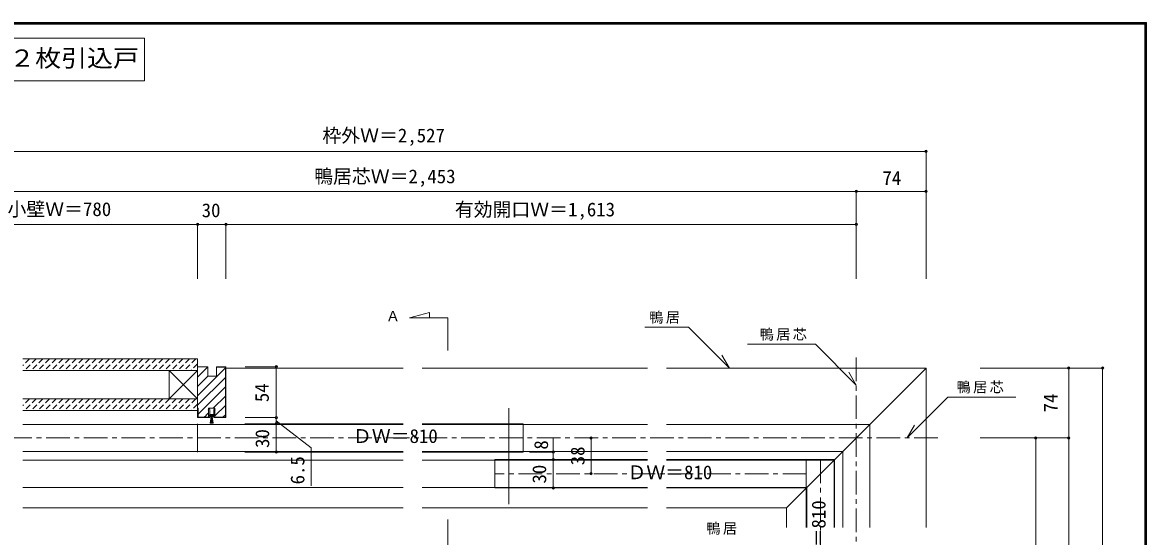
# Model space of a CAD drawing. Units: millimetres, scale not verified. Extents: x -957 to 993, y -689 to 708.
# Drawn here: x -198 to 993, y 163 to 708 of the extents above; entities that cross this region are included whole.
import ezdxf
from ezdxf.enums import TextEntityAlignment as Align

# ---------------------------------------------------------------- set-up
doc = ezdxf.new("R2010")
doc.units = ezdxf.units.MM
doc.header["$LTSCALE"] = 5
doc.header["$PDMODE"] = 32
doc.header["$PDSIZE"] = 2.5
doc.linetypes.add('CHAIN1', pattern=[8, 5, -1, 1, -1])
doc.linetypes.add('DASHED1', pattern=[1.8, 1.2, -0.6])
for name, color, linetype, lineweight in [('0-6_扉', 7, 'Continuous', 9), ('0-A_文字', 7, 'Continuous', 9), ('0-B_寸法', 7, 'Continuous', 9), ('F-1_枠', 6, 'Continuous', 9)]:
    doc.layers.add(name, color=color, linetype=linetype, lineweight=lineweight)
doc.styles.add('ＭＳ ゴシック', font='')
doc.styles.get('ＭＳ ゴシック').set_extended_font_data('MS Gothic')

# ---------------------------------------------------------------- blocks, each defined once
blk = doc.blocks.new('4')
at = {"layer": '0-A_文字'}
for p, q in [((-16.5, 3.83), (-16.5, 12.33)), ((-11, 5.33), (-11, 8.83)), ((-11, 8.83), (11, 8.83)), ((-7.5, 43.83), (7.5, 43.83)), ((-7.5, 43.83), (-2.5, 8.83)), ((-3.75, 43.83), (-1.25, 8.83)), ((0, 43.83), (0, 8.83)), ((3.75, 43.83), (1.25, 8.83)), ((2.5, 8.83), (7.5, 43.83)), ((16.5, 12.33), (16.5, 3.83))]:
    blk.add_line(p, q, dxfattribs=at)
for points in [[(-15, 13.83), (-11.5, 13.83), (-9, 8.83), (-11.5, 8.83), (-11.5, 3.83), (-2.5, 3.83)], [(-11, 5.33), (11, 5.33), (11, 8.83)], [(2.5, 3.83), (11.5, 3.83), (11.5, 8.83), (9, 8.83), (11.5, 13.83), (15, 13.83)], [(-15.44, -33.59), (-18, -24.67), (-16.5, -24.67), (-16.5, -1.17)], [(0, -2.17), (-10.5, -2.17), (-10.5, -24.67), (-12.54, -33.51)], [(12.54, -33.51), (10.5, -24.67), (10.5, -2.17), (0, -2.17)], [(16.5, -1.17), (16.5, -24.67), (18, -24.67), (15.44, -33.59)]]:
    blk.add_lwpolyline(points, dxfattribs=at)
for centre, radius, start, end in [((-15, 12.33), 1.5, 90, 180), ((-17.83, 1.33), 2.83, 0, 61.92751), ((-17.83, 1.33), 2.83, 298.07249, 0), ((0, 2.49), 2.83, 90, 151.92751), ((0, 2.49), 2.83, 28.07249, 90), ((15, 12.33), 1.5, 0, 90), ((17.83, 1.33), 2.83, 118.07249, 180), ((17.83, 1.33), 2.83, 180, 241.92751), ((-14, -33.17), 1.5, 196.01316, 347.0113), ((14, -33.17), 1.5, 192.9887, 343.98684)]:
    blk.add_arc(centre, radius, start, end, dxfattribs=at)

msp = doc.modelspace()

# ---------------------------------------------------------------- linework, layer by layer
at = {"layer": '0-6_扉'}
msp.add_line((632.249, 244.31), (632.249, 214.31), dxfattribs=at)
at = {"layer": '0-B_寸法'}
for p, q in [((-936.448, 645.897), (-69.048, 645.897)), ((211.685, 394.446), (233.021, 400.163)), ((252.423, 394.446), (211.685, 394.446)), ((233.021, 400.163), (233.021, 394.446)), ((252.423, 394.446), (252.423, 359.824)), ((507.473, 384.584), (461.302, 384.584)), ((507.473, 384.584), (550.747, 341.31)), ((641.975, 366.545), (569.98, 366.545)), ((-198.047, 351.31), (-12.751, 351.31)), ((-12.751, 351.31), (-12.751, 338.81)), ((550.747, 341.31), (542.86, 354.97)), ((-198.047, 338.81), (-12.751, 338.81)), ((-42.751, 338.81), (-42.751, 308.81)), ((-42.751, 338.81), (-12.751, 308.81)), ((-12.751, 338.81), (-42.751, 308.81)), ((-12.751, 288.81), (-12.751, 342.81)), ((-1.751, 342.81), (-12.751, 342.81)), ((-1.751, 342.73), (-12.751, 331.73)), ((16.749, 341.431), (-12.751, 311.931)), ((-1.751, 342.81), (-1.751, 332.81)), ((7.249, 342.81), (17.249, 342.81)), ((7.249, 342.31), (16.749, 342.31)), ((16.749, 289.31), (16.749, 342.31)), ((17.249, 288.81), (17.249, 342.81)), ((17.249, 341.31), (205.222, 341.31)), ((70.599, 342.81), (37.591, 342.81)), ((70.599, 342.81), (37.591, 342.81)), ((70.599, 342.81), (70.599, 288.81)), ((225.222, 341.31), (464.104, 341.31)), ((484.104, 341.31), (759.249, 341.31)), ((759.249, 341.31), (611.249, 193.31)), ((759.249, 172.283), (759.249, 341.31)), ((-1.751, 332.831), (-12.751, 321.831)), ((16.749, 331.532), (-12.751, 302.032)), ((16.749, 321.632), (-12.251, 292.632)), ((16.749, 311.733), (3.826, 298.81)), ((782.346, 310.584), (739.073, 267.31)), ((782.346, 310.584), (854.342, 310.584)), ((-198.047, 308.81), (-12.751, 308.81)), ((-12.751, 296.31), (-12.751, 308.81)), ((-12.251, 298.81), (-12.751, 298.81)), ((-12.251, 298.81), (-12.251, 289.31)), ((-1.201, 298.81), (-1.201, 288.81)), ((-1.201, 298.81), (5.699, 298.81)), ((16.749, 301.833), (5.699, 290.783)), ((5.699, 288.81), (5.699, 298.81)), ((317.249, 196.945), (317.249, 298.906)), ((-198.047, 296.31), (-12.751, 296.31)), ((-1.201, 288.81), (-12.751, 288.81)), ((-1.201, 289.31), (-12.251, 289.31)), ((-3.751, 291.233), (-5.674, 289.31)), ((-1.201, 293.783), (-3.674, 291.31)), ((5.699, 289.31), (16.749, 289.31)), ((5.699, 288.81), (17.249, 288.81)), ((16.749, 291.934), (14.125, 289.31)), ((70.599, 288.81), (37.591, 288.81)), ((70.599, 288.81), (70.599, 282.31)), ((205.222, 281.71), (-198.047, 281.71)), ((-12.751, 282.31), (-12.751, 252.31)), ((37.249, 282.31), (205.222, 282.31)), ((70.599, 282.31), (37.591, 282.31)), ((70.599, 282.31), (70.599, 252.31)), ((225.222, 282.31), (332.249, 282.31)), ((464.104, 281.71), (225.222, 281.71)), ((332.249, 252.31), (332.249, 282.31)), ((699.649, 281.71), (484.104, 281.71)), ((699.649, 281.71), (699.649, 172.283)), ((739.073, 267.31), (746.959, 280.97)), ((364.23, 267.731), (364.23, 244.31)), ((205.222, 252.91), (-198.047, 252.91)), ((37.249, 252.31), (205.222, 252.31)), ((70.599, 252.31), (37.591, 252.31)), ((464.104, 252.91), (225.222, 252.91)), ((225.222, 252.31), (332.249, 252.31)), ((364.23, 252.31), (338.902, 252.31)), ((670.849, 252.91), (484.104, 252.91)), ((670.849, 252.91), (670.849, 172.283)), ((205.222, 243.71), (-198.047, 243.71)), ((464.104, 243.71), (225.222, 243.71)), ((302.249, 214.31), (302.249, 244.31)), ((464.104, 244.31), (302.249, 244.31)), ((364.23, 244.31), (346.853, 244.31)), ((364.23, 244.31), (364.23, 214.31)), ((662.249, 244.31), (484.104, 244.31)), ((661.649, 243.71), (484.104, 243.71)), ((661.649, 243.71), (661.649, 172.283)), ((662.249, 244.31), (662.249, 172.283)), ((205.222, 214.91), (-198.047, 214.91)), ((464.104, 214.91), (225.222, 214.91)), ((632.849, 214.91), (484.104, 214.91)), ((632.849, 214.91), (632.849, 172.283)), ((464.104, 214.31), (302.249, 214.31)), ((364.23, 214.31), (346.853, 214.31)), ((632.249, 214.31), (484.104, 214.31)), ((632.249, 214.31), (632.249, 172.283)), ((-198.047, 193.31), (205.222, 193.31)), ((225.222, 193.31), (464.104, 193.31)), ((484.104, 193.31), (611.249, 193.31)), ((611.249, 172.283), (611.249, 193.31))]:
    msp.add_line(p, q, dxfattribs=at)
at = {"layer": '0-B_寸法', "color": 4}
for p, q in [((-342.751, 570.972), (759.249, 570.972)), ((759.249, 570.972), (759.249, 528.626)), ((685.249, 528.626), (685.249, 493.626)), ((685.249, 528.626), (685.249, 460.823)), ((685.249, 528.626), (759.249, 528.626)), ((759.249, 528.626), (759.249, 435.758)), ((-342.751, 493.626), (-12.751, 493.626)), ((-12.751, 493.626), (-12.751, 435.758)), ((17.249, 493.626), (-12.751, 493.626)), ((17.249, 493.626), (17.249, 460.823)), ((17.249, 493.626), (685.249, 493.626)), ((17.249, 493.626), (17.249, 435.758)), ((685.249, 493.626), (685.249, 435.758)), ((910.349, 341.31), (816.617, 341.31)), ((946.224, 341.31), (910.349, 341.31)), ((910.349, -460.69), (910.349, 341.31)), ((946.224, -460.69), (946.224, 341.31)), ((404.23, 229.31), (404.23, 267.31)), ((910.349, 267.31), (816.617, 267.31)), ((875.349, -200.69), (875.349, 267.31))]:
    msp.add_line(p, q, dxfattribs=at)
at = {"layer": '0-B_寸法', "linetype": 'DASHED1'}
for p, q in [((-190.961, 351.31), (-198.047, 344.224)), ((-183.89, 351.31), (-196.39, 338.81)), ((-176.819, 351.31), (-189.319, 338.81)), ((-169.748, 351.31), (-182.248, 338.81)), ((-162.677, 351.31), (-175.177, 338.81)), ((-155.606, 351.31), (-168.106, 338.81)), ((-148.535, 351.31), (-161.035, 338.81)), ((-141.464, 351.31), (-153.964, 338.81)), ((-134.393, 351.31), (-146.893, 338.81)), ((-127.322, 351.31), (-139.822, 338.81)), ((-120.25, 351.31), (-132.75, 338.81)), ((-113.179, 351.31), (-125.679, 338.81)), ((-106.108, 351.31), (-118.608, 338.81)), ((-99.037, 351.31), (-111.537, 338.81)), ((-91.966, 351.31), (-104.466, 338.81)), ((-84.895, 351.31), (-97.395, 338.81)), ((-77.824, 351.31), (-90.324, 338.81)), ((-70.753, 351.31), (-83.253, 338.81)), ((-63.682, 351.31), (-76.182, 338.81)), ((-56.611, 351.31), (-69.111, 338.81)), ((-49.54, 351.31), (-62.04, 338.81)), ((-42.469, 351.31), (-54.969, 338.81)), ((-35.398, 351.31), (-47.898, 338.81)), ((-28.327, 351.31), (-40.827, 338.81)), ((-21.256, 351.31), (-33.756, 338.81)), ((-14.402, 351.092), (-26.684, 338.81)), ((-12.751, 345.672), (-19.613, 338.81)), ((-190.961, 308.81), (-198.047, 301.724)), ((-183.89, 308.81), (-196.39, 296.31)), ((-176.819, 308.81), (-189.319, 296.31)), ((-169.748, 308.81), (-182.248, 296.31)), ((-162.677, 308.81), (-175.177, 296.31)), ((-155.606, 308.81), (-168.106, 296.31)), ((-148.535, 308.81), (-161.035, 296.31)), ((-141.464, 308.81), (-153.964, 296.31)), ((-134.393, 308.81), (-146.893, 296.31)), ((-127.322, 308.81), (-139.822, 296.31)), ((-120.25, 308.81), (-132.75, 296.31)), ((-113.179, 308.81), (-125.679, 296.31)), ((-106.108, 308.81), (-118.608, 296.31)), ((-99.037, 308.81), (-111.537, 296.31)), ((-91.966, 308.81), (-104.466, 296.31)), ((-84.895, 308.81), (-97.395, 296.31)), ((-77.824, 308.81), (-90.324, 296.31)), ((-70.753, 308.81), (-83.253, 296.31)), ((-63.682, 308.81), (-76.182, 296.31)), ((-56.611, 308.81), (-69.111, 296.31)), ((-49.54, 308.81), (-62.04, 296.31)), ((-42.469, 308.81), (-54.969, 296.31)), ((-35.398, 308.81), (-47.898, 296.31)), ((-28.327, 308.81), (-40.827, 296.31)), ((-21.256, 308.81), (-33.756, 296.31)), ((-14.402, 308.592), (-26.684, 296.31)), ((-12.751, 303.172), (-19.613, 296.31))]:
    msp.add_line(p, q, dxfattribs=at)
at = {"layer": '0-B_寸法', "linetype": 'CHAIN1'}
for p, q in [((685.249, 352.402), (685.249, -515.69)), ((771.754, 267.31), (-352.197, 267.31)), ((647.249, 244.31), (647.249, -15.69)), ((632.249, 229.31), (302.249, 229.31))]:
    msp.add_line(p, q, dxfattribs=at)
at = {"layer": '0-B_寸法'}
for points in [[(-936.448, 690.897), (-69.048, 690.897), (-69.048, 645.897)], [(641.975, 366.545), (685.249, 323.272), (677.362, 336.932)], [(7.249, 342.81), (7.249, 332.81), (-1.751, 332.81)], [(70.599, 285.482), (107.667, 256.896), (107.667, 216.417)], [(252.423, 181.043), (252.423, 147.666), (211.685, 147.666)]]:
    msp.add_lwpolyline(points, dxfattribs=at)
at = {"layer": '0-B_寸法', "color": 4}
msp.add_lwpolyline([(-342.751, 570.972), (-342.751, 528.626), (685.249, 528.626)], dxfattribs=at)
at = {"layer": '0-B_寸法'}
for p in [(759.249, 570.972), (685.249, 528.626), (759.249, 528.626), (-12.751, 493.626), (17.249, 493.626), (685.249, 493.626), (70.599, 342.81), (910.349, 341.31), (946.224, 341.31), (70.599, 288.81), (70.599, 282.31), (404.23, 267.31), (875.349, 267.31), (910.349, 267.31), (70.599, 252.31), (364.23, 252.31), (364.23, 244.31), (404.23, 229.31), (364.23, 214.31)]:
    msp.add_point(p, dxfattribs=at)
at = {"layer": 'F-1_枠'}
for p, q in [((-957.218, 707.602), (992.782, 707.602)), ((-957.218, 706.769), (992.782, 706.769)), ((-957.218, 705.935), (992.782, 705.935)), ((991.115, 707.602), (991.115, -689.065)), ((991.948, 707.602), (991.948, -689.065)), ((992.782, 707.602), (992.782, -689.065))]:
    msp.add_line(p, q, dxfattribs=at)

# ---------------------------------------------------------------- block references
at = {"layer": '0-B_寸法', "xscale": -0.2, "yscale": -0.2}
msp.add_blockref('4', (2.249, 291.876), dxfattribs=at)

# ---------------------------------------------------------------- texts
at = {"layer": '0-B_寸法', "style": 'ＭＳ ゴシック', "width": 1.1}
msp.add_text('Ｌ字開口\u3000レールタイプ\u3000調整枠【L】２枚引込戸＋【R】２枚引込戸', height=18.33, dxfattribs=at).set_placement((-927.321, 655.158), align=Align.BOTTOM_LEFT)
at = {"layer": '0-B_寸法', "style": 'ＭＳ ゴシック'}
for s, height, p in [('枠外Ｗ＝2,527', 14.66, (119.522, 576.164)), ('鴨居芯Ｗ＝2,453', 14.66, (110.798, 532.792)), ('74', 14.66, (712.948, 531.059)), ('小壁Ｗ＝780', 14.66, (-214.133, 498.026)), ('30', 14.66, (-8.402, 496.839)), ('有効開口Ｗ＝1,613', 14.66, (259.829, 497.715)), ('Ａ', 11, (186.816, 387.597)), ('ＤＷ＝810', 14.66, (151.886, 257.579)), ('ＤＷ＝810', 14.66, (442.734, 219.164))]:
    msp.add_text(s, height=height, dxfattribs=at).set_placement(p, align=Align.BOTTOM_LEFT)
for s, p in [('54', (67.149, 305.217)), ('74', (902.892, 294.365)), ('30', (67.571, 256.726)), ('8', (363.019, 254.924)), ('38', (401.73, 238.31)), ('6.5', (104.865, 218.052)), ('30', (361.067, 218.973)), ('ＤＷ＝810', (657.051, 111.317))]:
    msp.add_text(s, height=14.66, rotation=90, dxfattribs=at).set_placement(p, align=Align.BOTTOM_LEFT)
at = {"layer": '0-B_寸法', "char_height": 11, "attachment_point": 7, "style": 'ＭＳ ゴシック'}
for s, insert in [('\\T1.17;鴨居', (465.854, 388.423)), ('\\T1.17;鴨居芯', (582.856, 370.385)), ('\\T1.17;鴨居芯', (791.466, 314.423)), ('\\T1.17;鴨居', (526.356, 164.75))]:
    msp.add_mtext(s, dxfattribs=dict(at, insert=insert))

doc.saveas('drawing.dxf')
